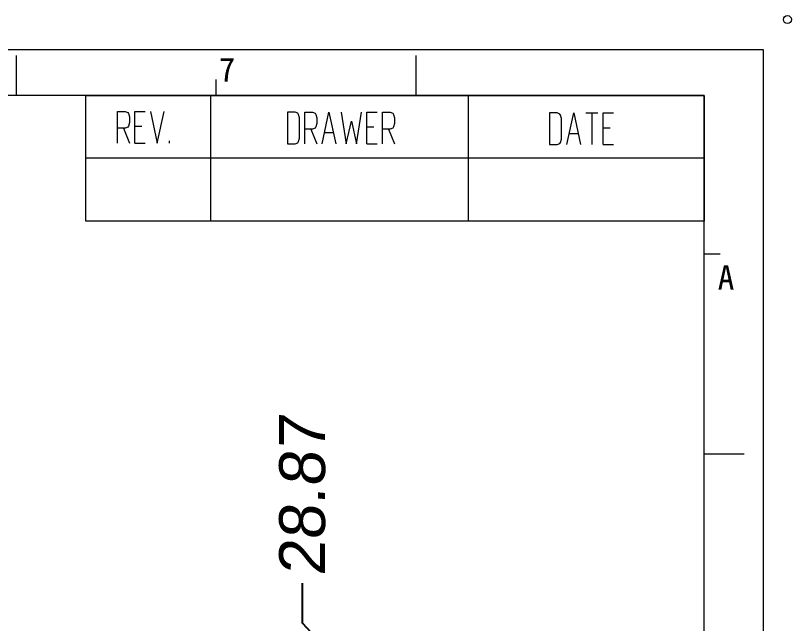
# Model space of a CAD drawing. Extents: x -144 to 4730, y -3845 to 502.
# Drawn here: x 1109.8 to 1163.8, y -3170.6 to -3128.2 of the extents above; entities that cross this region are included whole.
import ezdxf

# ---------------------------------------------------------------- set-up
doc = ezdxf.new("R2010")
doc.units = 0
doc.header["$LTSCALE"] = 15
doc.header["$MEASUREMENT"] = 0
doc.layers.get('0').update_dxf_attribs({"linetype": 'CONTINUOUS'})
doc.layers.get('Defpoints').update_dxf_attribs({"linetype": 'CONTINUOUS'})
doc.layers.add('Grid', color=7, linetype='CONTINUOUS')
doc.layers.add('轮廊线', color=7, linetype='CONTINUOUS', lineweight=13)
doc.styles.get("Standard").update_dxf_attribs({"font": 'txt', "width": 0.8})
doc.styles.add('标准', font='arial.ttf', dxfattribs={"oblique": 5})
doc.dimstyles.new('MSTD', dxfattribs={"dimtxt": 3.2, "dimasz": 1.4, "dimexe": 0.5, "dimexo": 0.5, "dimgap": 0.5, "dimtad": 0, "dimzin": 1, "dimdsep": 46, "dimtxsty": '标准', "dimcen": 0, "dimclrd": 5, "dimclre": 5, "dimclrt": 3, "dimadec": 1, "dimazin": 2, "dimtfac": 0.5, "dimtmove": 0, "dimatfit": 3, "dimfxl": 0, "dimlwd": -1, "dimarcsym": 0})

# ---------------------------------------------------------------- blocks, each defined once
blk = doc.blocks.new('A4h')
at = {"layer": '轮廊线', "color": 7, "lineweight": 13}
for p, q in [((0, 175.716), (-257.518, 175.716)), ((0, 0), (0, 175.716)), ((-60.738, 172.01), (-60.738, 175.262)), ((-28.223, 172.01), (-28.223, 175.262)), ((-44.481, 172.01), (-44.481, 173.311)), ((-4.813, 172.01), (-252.81, 172.01)), ((-4.813, 3.706), (-4.813, 172.01)), ((-4.813, 159.12), (-3.512, 159.12)), ((-4.813, 142.863), (-1.561, 142.863))]:
    blk.add_line(p, q, dxfattribs=at)
blk.add_circle((1.951, 178.181), 0.325, dxfattribs=at)
at = {"layer": '轮廊线', "color": 7}
for s, height, p in [('7', 1.951, (-44.273, 173.127)), ('A', 1.977, (-3.718, 156.219))]:
    blk.add_text(s, height=height, dxfattribs=at).set_placement(p)
blk = doc.blocks.new('RE')
at = {"layer": 'Grid', "color": 7, "linetype": 'Continuous', "lineweight": 18}
for p, q in [((-58.477, -11.893), (-58.477, 0)), ((-46.651, -11.893), (-46.651, 0)), ((-22.299, -11.893), (-22.299, 0)), ((-55.468, -4.506), (-55.468, -1.509)), ((-55.468, -1.509), (-54.746, -1.509)), ((-54.746, -1.509), (-54.505, -1.616)), ((-54.505, -1.616), (-54.425, -1.723)), ((-54.425, -1.723), (-54.344, -2.044)), ((-54.344, -2.044), (-54.344, -2.58)), ((-53.833, -4.506), (-53.833, -1.509)), ((-53.833, -1.509), (-52.869, -1.509)), ((-52.358, -1.509), (-51.716, -4.506)), ((-51.716, -4.506), (-51.073, -1.509)), ((-39.397, -1.589), (-39.397, -4.586)), ((-38.675, -1.589), (-39.397, -1.589)), ((-38.434, -1.696), (-38.675, -1.589)), ((-38.354, -1.803), (-38.434, -1.696)), ((-38.273, -2.124), (-38.354, -1.803)), ((-38.273, -4.05), (-38.273, -2.124)), ((-37.762, -4.586), (-37.762, -1.589)), ((-37.762, -1.589), (-37.039, -1.589)), ((-37.039, -1.589), (-36.798, -1.696)), ((-36.798, -1.696), (-36.718, -1.803)), ((-36.718, -1.803), (-36.638, -2.124)), ((-36.638, -2.124), (-36.638, -2.659)), ((-36.126, -4.586), (-35.484, -1.589)), ((-35.484, -1.589), (-34.842, -4.586)), ((-34.33, -1.589), (-33.849, -4.586)), ((-32.885, -4.586), (-32.404, -1.589)), ((-31.892, -4.586), (-31.892, -1.589)), ((-31.892, -1.589), (-30.929, -1.589)), ((-30.417, -4.586), (-30.417, -1.589)), ((-30.417, -1.589), (-29.694, -1.589)), ((-29.694, -1.589), (-29.454, -1.696)), ((-29.454, -1.696), (-29.373, -1.803)), ((-29.373, -1.803), (-29.293, -2.124)), ((-29.293, -2.124), (-29.293, -2.659)), ((-13.901, -1.664), (-14.623, -1.664)), ((-14.623, -1.664), (-14.623, -4.661)), ((-13.66, -1.771), (-13.901, -1.664)), ((-13.58, -1.878), (-13.66, -1.771)), ((-13.499, -2.199), (-13.58, -1.878)), ((-13.499, -4.126), (-13.499, -2.199)), ((-12.988, -4.661), (-12.345, -1.664)), ((-12.345, -1.664), (-11.703, -4.661)), ((-11.192, -1.664), (-10.068, -1.664)), ((-10.63, -1.664), (-10.63, -4.661)), ((-9.556, -1.664), (-8.593, -1.664)), ((-9.556, -4.661), (-9.556, -1.664)), ((-54.425, -2.901), (-54.505, -3.008)), ((-54.344, -2.58), (-54.425, -2.901)), ((-53.833, -2.901), (-53.19, -2.901)), ((-36.638, -2.659), (-36.718, -2.98)), ((-33.849, -4.586), (-33.367, -2.445)), ((-33.367, -2.445), (-32.885, -4.586)), ((-29.293, -2.659), (-29.373, -2.98)), ((-54.746, -3.115), (-55.468, -3.115)), ((-54.906, -3.115), (-54.344, -4.506)), ((-54.505, -3.008), (-54.746, -3.115)), ((-37.039, -3.194), (-37.762, -3.194)), ((-37.2, -3.194), (-36.638, -4.586)), ((-36.798, -3.087), (-37.039, -3.194)), ((-36.718, -2.98), (-36.798, -3.087)), ((-35.885, -3.515), (-35.083, -3.515)), ((-31.892, -2.98), (-31.25, -2.98)), ((-29.694, -3.194), (-30.417, -3.194)), ((-29.855, -3.194), (-29.293, -4.586)), ((-29.454, -3.087), (-29.694, -3.194)), ((-29.373, -2.98), (-29.454, -3.087)), ((-12.747, -3.59), (-11.944, -3.59)), ((-9.556, -3.055), (-8.914, -3.055)), ((-50.562, -4.506), (-50.562, -4.292)), ((-38.434, -4.479), (-38.354, -4.372)), ((-38.354, -4.372), (-38.273, -4.05)), ((-13.58, -4.447), (-13.499, -4.126)), ((-53.833, -4.506), (-52.869, -4.506)), ((-39.397, -4.586), (-38.675, -4.586)), ((-38.675, -4.586), (-38.434, -4.479)), ((-31.892, -4.586), (-30.929, -4.586)), ((-14.623, -4.661), (-13.901, -4.661)), ((-13.901, -4.661), (-13.66, -4.554)), ((-13.66, -4.554), (-13.58, -4.447)), ((-9.556, -4.661), (-8.593, -4.661)), ((0, -5.946), (-58.477, -5.946)), ((0, -11.893), (-58.477, -11.893))]:
    blk.add_line(p, q, dxfattribs=at)
blk = doc.blocks.new('*D36')
at = {"color": 5, "lineweight": -2}
for p, q in [((1129.753, -3170.588), (1129.753, -3167.788)), ((1130.376, -3171.257), (1129.753, -3170.588)), ((1130.376, -3173.557), (1130.376, -3171.257))]:
    blk.add_line(p, q, dxfattribs=at)
at = {"layer": 'Defpoints', "color": 0}
for p in [(1129.753, -3167.788), (1130.376, -3174.057), (1101.506, -3199.728)]:
    blk.add_point(p, dxfattribs=at)
at = {"color": 3, "insert": (1129.753, -3161.717), "char_height": 3.2, "attachment_point": 5, "rotation": 90, "style": '标准'}
blk.add_mtext('28.87', dxfattribs=at)

msp = doc.modelspace()

# ---------------------------------------------------------------- linework, layer by layer
at = {"layer": 'Grid', "color": 7, "linetype": 'Continuous', "lineweight": 18}
for p, q in [((1114.659, -3133.795), (1157.748, -3133.795)), ((1157.748, -3133.795), (1157.748, -3142.558))]:
    msp.add_line(p, q, dxfattribs=at)

# ---------------------------------------------------------------- block references
at = {"xscale": 0.7368413589497607, "yscale": 0.7368413589506417, "zscale": 0.7368413589506377}
msp.add_blockref('RE', (1157.748, -3133.795), dxfattribs=at)
at = {"layer": '轮廊线', "ltscale": 0.5, "xscale": 0.8569522111222057, "yscale": 0.8569522111212109, "zscale": 0.8569522111208102}
msp.add_blockref('A4h', (1161.872, -3281.2), dxfattribs=at)

# ---------------------------------------------------------------- dimensions: what is measured, and where the dimension line sits
dim = msp.add_ordinate_dim(feature_location=(1130.376, -3174.057), offset=(-0.622, 6.269), dtype=1, origin=(1101.506, -3199.728), dimstyle='MSTD')
dim.commit()
dim.dimension.update_dxf_attribs({"geometry": '*D36', "text_midpoint": (1129.753, -3161.717)})

doc.saveas('drawing.dxf')
